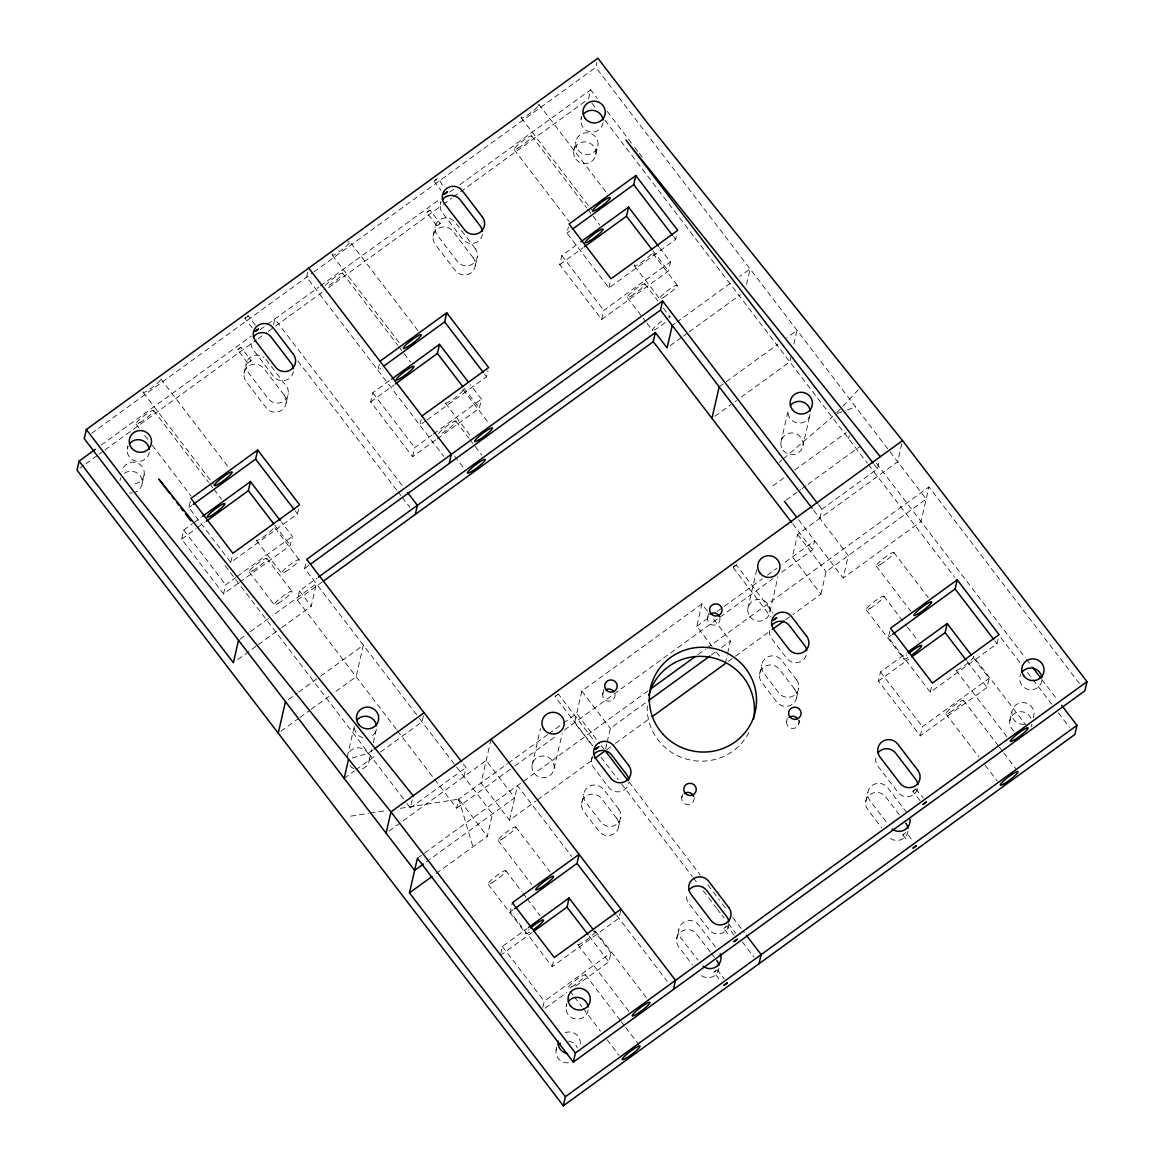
<?xml version="1.0" encoding="UTF-8"?>
<svg xmlns="http://www.w3.org/2000/svg" width="1164" height="1164" viewBox="0 0 1164 1164"><rect width="100%" height="100%" fill="white"/><g stroke="black" fill="none" stroke-linecap="round" stroke-linejoin="round"><path stroke-width="0.75" stroke-dasharray="5 3.75" d="M362.426 768.793A11.16 10.869 12.9 0 0 369.294 760.281L369.308 757.444A11.16 10.869 12.9 0 0 362.601 748.67L359.807 747.885A11.16 10.869 12.9 0 0 347.992 754.287M127.269 448.897L127.967 445.87M142.11 483.729L144.19 474.621A11.16 10.869 12.9 0 0 134.704 462.224A11.16 10.869 12.9 0 0 122.133 471.362M238.067 583.397L223.561 593.931L181.642 539.136L183.723 530.027L192.438 523.713M298.566 509.381L297.518 513.935L230.792 562.372L188.874 507.577L190.954 498.468M244.004 373.44L246.084 364.332M273.569 324.523L274.82 319.023L402.133 485.417M223.561 593.931L225.656 584.823L235.812 577.46M230.792 562.372L232.887 553.264M307.82 272.1L306.656 277.192L443.76 456.39M286.184 403.006L288.279 393.898M239.522 582.349L290.287 545.494L292.382 536.386L281.353 521.967M396.313 729.261L297.402 599.998L299.483 590.89L316.943 578.217M416.552 714.711L304.633 568.439L306.714 559.331M281.848 627.556L311.225 606.226L316.361 583.775L272.303 615.756M435.831 439.847L412.623 456.695L370.705 401.9L372.786 392.792L390.187 380.162M379.319 364.274L377.922 370.341L380.832 368.231M433.052 236.205L435.147 227.096M440.283 204.646L440.981 201.605M412.623 456.695L414.704 447.587L432.12 434.958M421.237 419.069L419.855 425.136L425.66 420.917M347.221 757.022L354.453 725.463A11.16 10.869 12.9 0 0 363.939 737.86M475.247 265.77L477.327 256.662M369.294 760.281L371.694 749.761M373.309 742.748L376.525 728.722A11.16 10.869 12.9 0 1 369.657 737.234M437.286 438.799L479.35 408.258L481.43 399.15L470.402 384.731M427.101 419.869L486.581 376.7L487.963 370.632M423.405 715.787L422.008 721.855L377.951 753.836M407.109 803.582L410.426 807.903L412.405 799.231M573.779 151.102L575.86 141.993M581.011 119.543L581.709 116.502M588.577 98.867L590.657 89.759L597.278 98.402M313.989 271.867L595.808 67.308L596.841 62.754M659.464 247.495L670.493 261.915L668.412 271.023L601.686 319.46L559.753 264.665L561.848 255.556L579.25 242.927M676.328 236.423L675.629 239.464L608.903 287.901L566.984 233.106L568.381 227.038M595.852 154.361L597.932 145.253M434.652 779.371L456.71 808.209L458.791 799.101L507.519 763.73M463.941 776.65L466.022 767.542L462.719 763.22M491.048 739.256L481.038 782.95L509.541 820.213L536.037 800.992M601.686 319.46L603.767 310.352L670.493 261.915M608.903 287.901L610.649 280.306M436.282 873.407L487.309 836.363L492.445 813.898L417.396 715.816M509.541 820.213L517.471 785.613L571.64 856.428M532.079 765.243L540.489 728.533M500.622 954.044L502.353 946.448L527.016 928.552M620.659 910.626L618.928 918.221L552.202 966.658L510.283 911.863L512.364 902.755M554.151 768.502L562.154 733.538M707.406 611.056L701.936 603.883L581.825 691.067L574.594 722.64L592.243 745.702M602.676 694.239L603.723 689.685M581.607 803.364L583.688 794.255M591.603 759.656L592.301 756.629M542.89 1007.311L544.272 1001.244L610.998 952.807L594.455 931.185M552.202 966.658L553.933 959.063M606.764 743.883L605.193 750.795L600.799 745.062M607.172 742.152L610.329 728.329L646.951 701.747M556.057 1050.306L556.756 1047.265M566.068 1006.598L566.766 1003.572M618.768 826.353L620.849 817.244M746.531 284.482L750.082 268.942L739.809 276.406M575.554 986.141L608.918 961.915L610.998 952.807M712.135 646.413L696.785 626.348L701.936 603.883M707.523 618.128L708.57 613.588M681.726 797.558L682.424 794.517M791.2 355.806L789.818 361.873L740.435 397.71M793.877 344.122L797.034 330.314L786.762 337.778M725.288 663.611L727.267 654.968M727.675 653.237L730.439 641.146L712.892 618.215M780.942 442.189L788.174 410.63A11.16 10.869 12.9 0 0 797.66 423.027A11.16 10.869 12.9 0 0 810.231 413.889L803.014 445.448M747.826 608.627L757.036 568.425M676.662 938.897L678.743 929.789M769.899 611.9L777.901 576.937M759.539 674.189L761.62 665.095M901.809 443.688L897.662 461.802L797.573 534.465L792.422 556.916L820.94 594.178L792.975 614.476M781.728 572.266L812.588 549.874L814.669 540.78L782.121 564.394M819.805 518.315L821.9 509.221L877.496 468.845L879.489 460.187M848.512 438.581L849.196 435.54M786.573 721.447L787.271 718.421M796.7 697.192L798.78 688.084M820.94 594.178L826.076 571.728L926.166 499.065L595.808 67.308M798.999 723.281L799.683 720.254M798.504 519.639L843.173 578.028L848.323 555.577L813.01 509.425M973.671 658.155L989.124 678.336L987.028 687.444L920.302 735.881L878.384 681.086L880.464 671.977L906.581 653.033M998.086 639.196L997.039 643.75L930.312 692.187L888.394 637.392L890.475 628.284M1079.421 683.574L928.945 486.93L921.03 521.53L843.173 578.028M865.71 801.661L867.806 792.553M920.302 735.881L922.397 726.773L989.124 678.336M930.312 692.187L932.393 683.079M1009.799 720.938L1011.88 711.83M247.816 363.124L251.133 360.622L247.83 363.183L237.674 349.884L239.406 348.152L240.948 347.308L251.133 360.622M436.878 225.889L440.196 223.386L436.878 225.947L426.722 212.648L428.468 210.917L429.996 210.073L440.196 223.386M734.222 935.216L727.049 925.918L723.804 928.465L728.911 935.129M911.237 839.011L906.159 832.376L902.857 834.937L904.064 833.831M240.977 347.396L237.674 349.884M442.32 185.178C436.325 173.567 437.649 181.002 434.492 180.347M430.025 210.16L426.722 212.648M592.563 745.644L555.097 696.654L555.985 695.577M723.892 928.508L725.681 926.893M718.901 978.822L713.794 972.173L715.671 970.587M919.996 800.556L912.867 791.229L914.075 790.123M716.617 970.427L713.881 972.202M836.8 412.74L841.718 407.487M842.94 406.178L860.138 387.801M733.276 567.028L734.339 566.082M245.793 317.248L244.891 318.325L252.021 327.637M247.277 316.826L248.208 315.837L247.452 316.041M779.254 462.341L782.004 459.998M783.387 458.82L832.827 416.421M434.841 180.013L436.122 179.052M246.87 317.161L245.037 318.31M91.549 433.343L312.534 272.929M101.166 445.084L251.279 336.12M260.11 329.703L265.989 325.44M267.473 324.363L318.892 287.028M320.362 285.966L439.352 199.597M449.639 192.133L454.047 188.932M459.926 184.669L590.657 89.759M79.952 468.074L84.361 464.873M85.845 463.796L97.616 455.255M99.085 454.178L103.494 450.977M104.964 449.915L256.546 339.873M258.015 338.811L266.847 332.395M268.317 331.333L272.74 328.132M275.679 325.993L322.69 291.873M328.568 287.61L441.68 205.504M443.149 204.428L451.952 198.04M453.422 196.963L585.638 100.992M188.874 507.577L191.769 505.467M566.984 233.106L569.88 230.996M193.879 522.665L201.139 517.398M181.642 539.136L196.149 528.601M197.604 527.554L204.849 522.287M370.705 401.9L393.912 385.051M559.753 264.665L582.96 247.816M237.252 576.398L292.382 536.386M433.561 433.896L481.43 399.15M304.633 568.439L309.013 565.253M239.988 639.211L248.805 632.823M250.275 631.746L270.834 616.833M672.239 325.454L675.178 323.316M676.648 322.253L732.462 281.732M297.402 599.998L322.137 582.029M237.776 659.537L256.88 645.685M258.35 644.609L280.378 628.618M670.028 345.766L681.784 337.24M683.253 336.178L687.662 332.977M689.132 331.915L740.537 294.594M288.41 699.52L297.227 693.118M298.697 692.056L319.256 677.128M320.726 676.066L363.328 645.147L356.097 676.706L333.05 693.424M719.192 386.812L777.945 344.166M280.917 731.268L298.551 718.464M299.948 717.461L309.697 710.375M311.094 709.371L329.005 696.363M714.885 416.261L730.963 404.577M735.008 401.653L736.506 400.562M372.887 749.922L368.493 753.108L350.233 758.637M344.166 778.367L354.453 770.903M355.922 769.826L376.481 754.898M772.751 485.985L784.492 477.458M794.779 469.994L846.184 432.673M785.947 500.258L800.643 489.593M802.112 488.531L806.521 485.33M807.991 484.268L860.865 445.885M410.426 807.903L466.022 767.542M388.994 831.052L486.188 760.499L514.692 797.762L424.758 863.048M508.275 763.177L547.575 734.659M548.724 733.829L562.125 724.095M563.434 723.15L576.675 713.532L599.707 743.621M696.785 626.348L710.025 616.731M717.155 611.551L762.274 578.799M767.411 575.074L776.825 568.236M456.71 808.209L513.47 767.003M514.924 765.941L555.679 736.361M564.409 730.032L718.566 618.128M720.036 617.066L772.925 578.668M417.381 858.275L651.113 688.608M698.153 654.459L705.515 649.119M706.985 648.057L928.945 486.93M711.393 654.968L715.787 651.782M721.651 647.533L730.439 641.146M537.506 799.915L593.422 759.335M606.648 749.732L613.981 744.407M615.436 743.345L650.589 717.824M728.242 661.472L734.12 657.194M735.59 656.132L770.903 630.495M785.627 619.815L791.505 615.538M510.283 911.863L513.178 909.753M888.394 637.392L891.289 635.282M500.273 955.557L532.181 932.393M878.384 681.086L908.851 658.97M545.087 1008.242L566.853 992.456M915.617 789.003L923.285 797.98M734.775 565.748L736.303 564.918L772.838 612.657M557.265 694.617L558.371 694.079L594.891 741.817M733.407 567.392L736.303 564.918M837.251 413.467L845.661 410.543M847.334 409.946L855.729 407.022M350.757 816.153L368.479 813.36M370.239 813.083L386.186 810.566M400.358 808.325L458.791 799.101L487.309 836.363M733.174 567.479L770.495 616.469M555.097 696.654L558.371 694.079M912.867 791.229L916.17 788.683M902.857 834.937L907.964 841.587M255.309 325.076L248.179 315.75M607.186 111.366L633.638 145.936M634.744 147.377L638.047 151.698M639.152 153.139L642.455 157.446M876.463 463.287L1025.368 657.893M1026.459 659.319L1031.959 666.506M1041.838 679.427L1057.218 699.52M874.193 464.523L877.496 468.845M591.879 103.174L595.168 107.481M605.076 120.416L867.282 463.112M868.388 464.552L954.524 577.14M1000.909 637.756L1020.784 663.727M1027.405 672.399L1031.828 678.161M1032.934 679.616L1051.703 704.147M1058.338 712.804L1069.381 727.238M994.842 640.855L997.039 643.75M673.432 236.583L675.629 239.464M893.807 552.434L928.305 597.525M1026.866 726.351L973.453 656.54A11.16 1.615 -37.4 0 1 964.17 665.837A11.16 1.615 -37.4 0 1 956.27 669.024M652.96 250.842L668.412 271.023M967.168 661.487L987.028 687.444M538.859 104.324L606.895 193.239M677.201 285.136L652.058 252.268A11.16 1.615 -37.4 0 1 642.761 261.551A11.16 1.615 -37.4 0 1 634.86 264.737M876.332 566.17L910.83 611.26M955.979 670.275L1007.209 737.234M818.583 504.885L821.9 509.221M521.385 118.059L591.574 209.796M634.584 265.989L659.726 298.872M531.628 135.882L586.7 207.861M587.776 209.273L599.664 224.798M644.827 283.827L657.951 300.981M663.422 308.125L669.984 316.695M883.796 596.143L906.436 625.723M907.513 627.134L918.294 641.219M963.443 700.248L998.334 745.833M999.425 747.259L1002.684 751.537M1003.775 752.948L1016.856 770.044M514.153 149.618L569.225 221.597M627.352 297.548L645.947 321.861M647.038 323.286L652.509 330.43A11.16 1.615 -37.4 0 1 664.077 319.547M866.322 609.878L904.05 659.188M945.968 713.983L978.677 756.716M985.21 765.257L997.213 780.928M792.728 523.931L812.588 549.874M797.573 534.465L826.076 571.728M561.848 255.556L603.767 310.352M880.464 671.977L922.397 726.773M433.954 181.089L441.069 190.401M906.8 812.647L887.725 787.737A11.16 10.869 12.9 0 0 872.127 785.424A11.16 10.869 12.9 0 0 869.945 800.643L887.943 824.185M899.408 814.829L885.644 796.831A11.16 10.869 12.9 0 0 870.046 794.532A11.16 10.869 12.9 0 0 867.849 809.751L881.628 827.75M716.529 652.146L720.909 657.878M484.37 373.819L486.581 376.7M463.912 388.078L479.35 408.258M417.832 330.474L349.797 241.559A11.16 1.615 -37.4 0 1 339.35 251.671A11.16 1.615 -37.4 0 1 333.632 252.806M462.996 389.503L489.084 423.594M332.322 255.294L399.281 342.798M445.521 403.224L470.518 435.903M342.565 273.118L397.652 345.097M398.728 346.508L410.601 362.033M455.764 421.062L468.816 438.101M469.892 439.526L481.852 455.153M454.6 456.099L464.378 468.888M372.786 392.792L414.704 447.587M581.825 691.067L610.329 728.329M629.142 782.092L700.262 875.052M707.858 884.96L719.512 900.194M722.277 903.817L727.456 910.597M732.811 917.581L744.378 932.699M297.868 360.971L396.793 490.262M397.884 491.674L401.144 495.937M402.235 497.363L409.844 507.315M601.075 757.24L618.2 779.618M621.547 783.998L692.26 876.405M693.351 877.845L697.731 883.563M703.216 890.722L717.257 909.084M717.431 909.302L720.196 912.911M721.913 915.166L724.168 918.12M728.388 923.619L735.866 933.412M742.297 941.807L754.025 957.128M266.018 359.516L286.14 385.808A11.16 10.869 12.9 0 1 283.943 401.027A11.16 10.869 12.9 0 1 268.346 398.728L248.223 372.422A11.16 10.869 12.9 0 1 263.981 357.464M715.627 947.118L698.676 924.973A11.16 10.869 12.9 0 0 683.064 922.659A11.16 10.869 12.9 0 0 680.882 937.878L697.833 960.024M710.36 952.065L696.596 934.066A11.16 10.869 12.9 0 0 680.984 931.767A11.16 10.869 12.9 0 0 678.801 946.987L692.565 964.985M711.422 953.447L714.594 957.608M717.111 969.612L724.212 978.909M616.716 915.326L667.19 981.281M295.321 511.054L297.518 513.935M515.681 826.906L550.179 871.996M595.342 931.011L648.755 1000.822M274.85 525.313L290.287 545.494M589.057 935.958L608.918 961.915M160.748 378.795L228.77 467.71M299.09 559.608L273.933 526.739A11.16 1.615 -37.4 0 1 265.814 535.164A11.16 1.615 -37.4 0 1 256.298 540.052M498.207 840.641L531.628 884.32M577.868 944.746L629.098 1011.705M299.483 590.89L311.225 606.226M143.274 392.53L213.463 484.268M256.458 540.46L281.615 573.343M153.517 410.354L208.589 482.333M209.666 483.744L212.91 487.978M213.987 489.389L221.553 499.269M266.716 558.298L291.858 591.167M505.685 870.614L521.85 891.74M522.927 893.152L526.157 897.386M527.234 898.783L540.183 915.69M585.332 974.719L620.223 1020.304M621.314 1021.73L624.573 1026.008M625.665 1027.419L638.745 1044.515M397.39 730.686L433.546 777.93M136.043 424.089L139.273 428.323M144.685 435.38L147.915 439.614M152.237 445.259L191.114 496.068M249.242 572.019L274.384 604.902M488.211 884.349L525.939 933.659M570.04 991.291L573.314 995.569M574.405 996.995L582.029 1006.962M583.12 1008.388L600.566 1031.188M607.099 1039.728L619.088 1055.399M225.074 565.66L406.003 802.141M183.723 530.027L225.656 584.823M502.353 946.448L544.272 1001.244M458.791 799.101L472.904 846.81M718.857 968.463A11.16 10.869 12.9 0 1 698.924 973.293M907.905 831.227A11.16 10.869 12.9 0 1 890.009 838.095M529.751 932.117A11.16 1.615 -37.4 0 1 528.776 929.643M907.862 657.645A11.16 1.615 -37.4 0 1 906.887 655.172M568.454 1062.761A11.16 10.869 12.9 0 1 556.828 1047.571M568.643 1041.169A11.16 10.869 12.9 0 1 577.417 1047.964M565.006 1032.686A11.16 10.869 12.9 0 1 579.439 1047.193M1024.276 724.284A11.16 10.869 12.9 0 1 1011.792 712.775A11.16 10.869 12.9 0 1 1025.411 702.881A11.16 10.869 12.9 0 1 1033.166 717.824M1013.975 731.079A11.16 10.869 12.9 0 1 1014.12 713.808A11.16 10.869 12.9 0 1 1031.159 718.595M1031.857 724.197A11.16 10.869 12.9 0 1 1031.086 726.933M353.9 768.633A11.16 10.869 12.9 0 1 349.36 765.112M438.581 433.532A11.16 1.615 -37.4 0 1 451.967 422.59A11.16 1.615 -37.4 0 1 452.927 425.078A11.16 1.615 -37.4 0 1 439.046 434.725M325.382 285.587A11.16 1.615 -37.4 0 1 338.768 274.646A11.16 1.615 -37.4 0 1 339.728 277.134A11.16 1.615 -37.4 0 1 325.847 286.795M667.932 317.277A11.16 1.615 -37.4 0 1 669.693 317.961M665.211 322.443A11.16 1.615 -37.4 0 1 653.266 330.372M144.19 474.621A11.16 10.869 12.9 0 1 131.619 483.758M124.373 473.326A11.16 10.869 12.9 0 1 140.771 476.833A11.16 10.869 12.9 0 1 135.257 492.241M132.434 492.91A11.16 10.869 12.9 0 1 129.524 492.867M120.038 480.456A11.16 10.869 12.9 0 1 120.823 477.735M798.591 720.138A6.271 6.111 12.9 0 1 791.913 728.417A6.271 6.111 12.9 0 1 787.839 718.552M748.932 732.462A53.69 52.336 12.9 0 1 686.484 759.103A53.69 52.336 12.9 0 1 647.402 703.813M592.389 756.935A11.16 10.869 12.9 0 0 593.742 767.745L608.845 787.475A11.16 10.869 12.9 0 0 628.764 782.644M694.151 797.791A6.271 6.111 12.9 0 1 687.066 804.528A6.271 6.111 12.9 0 1 682.162 796.016M875.721 757.968A11.16 10.869 12.9 0 0 877.86 766.058L897.982 792.349A11.16 10.869 12.9 0 0 917.916 787.533M728.853 924.769A11.16 10.869 12.9 0 1 708.934 929.585L688.797 903.293A11.16 10.869 12.9 0 1 686.673 895.203M769.549 630.495A11.16 10.869 12.9 0 0 771.688 638.585L786.777 658.315A11.16 10.869 12.9 0 0 806.71 653.484M1041.867 680.504A11.16 10.869 12.9 0 1 1027.856 689.335A11.16 10.869 12.9 0 1 1020.581 674.509M719.949 618.375A6.271 6.111 12.9 0 1 712.062 624.937A6.271 6.111 12.9 0 1 708.789 615.232M615.101 694.486A6.271 6.111 12.9 0 1 607.215 701.048A6.271 6.111 12.9 0 1 603.941 691.343M588.14 1009.872A11.16 10.869 12.9 0 1 574.128 1018.704A11.16 10.869 12.9 0 1 566.839 1003.877M595.502 931.418A11.16 1.615 -37.4 0 1 583.761 941.894A11.16 1.615 -37.4 0 1 579.177 942.258M593.291 931.593A11.16 1.615 -37.4 0 1 594.586 931.069M160.457 380.046A11.16 1.615 -37.4 0 1 149.167 389.678A11.16 1.615 -37.4 0 1 143.55 391.264M293.415 371.447A11.16 10.869 12.9 0 1 273.482 376.263L253.359 349.971A11.16 10.869 12.9 0 1 251.22 341.881M149.341 452.17A11.16 10.869 12.9 0 1 135.33 460.988A11.16 10.869 12.9 0 1 128.055 446.176M603.083 122.802A11.16 10.869 12.9 0 1 589.071 131.634A11.16 10.869 12.9 0 1 581.782 116.807M539.019 104.731A11.16 1.615 -37.4 0 1 538.568 105.575M537.55 106.812A11.16 1.615 -37.4 0 1 526.201 115.905A11.16 1.615 -37.4 0 1 521.676 116.793M463.156 389.911A11.16 1.615 -37.4 0 1 452.549 399.616A11.16 1.615 -37.4 0 1 445.812 401.973M347.745 242.141A11.16 1.615 -37.4 0 1 349.04 241.617M482.478 234.211A11.16 10.869 12.9 0 1 462.544 239.027L442.422 212.736A11.16 10.869 12.9 0 1 441.054 201.91M475.203 248.572L455.066 222.28A11.16 10.869 12.9 0 0 439.468 219.967A11.16 10.869 12.9 0 0 437.286 235.186L457.408 261.493A11.16 10.869 12.9 0 0 473.006 263.792A11.16 10.869 12.9 0 0 475.203 248.572M796.642 679.994L781.553 660.264A11.16 10.869 12.9 0 0 765.941 657.951A11.16 10.869 12.9 0 0 763.759 673.185L778.847 692.9A11.16 10.869 12.9 0 0 794.459 695.214A11.16 10.869 12.9 0 0 796.642 679.994M473.108 257.68L452.985 231.374A11.16 10.869 12.9 0 0 437.388 229.075A11.16 10.869 12.9 0 0 435.191 244.295L455.313 270.601A11.16 10.869 12.9 0 0 470.925 272.9A11.16 10.869 12.9 0 0 473.108 257.68M794.561 689.088L779.473 669.373A11.16 10.869 12.9 0 0 763.86 667.059A11.16 10.869 12.9 0 0 761.678 682.293L776.766 702.008A11.16 10.869 12.9 0 0 792.378 704.322A11.16 10.869 12.9 0 0 794.561 689.088M618.71 809.155L603.621 789.425A11.16 10.869 12.9 0 0 588.009 787.126A11.16 10.869 12.9 0 0 585.827 802.345L600.915 822.075A11.16 10.869 12.9 0 0 616.527 824.374A11.16 10.869 12.9 0 0 618.71 809.155M616.629 818.263L601.526 798.533A11.16 10.869 12.9 0 0 585.928 796.22A11.16 10.869 12.9 0 0 583.731 811.454L598.834 831.169A11.16 10.869 12.9 0 0 614.432 833.482A11.16 10.869 12.9 0 0 616.629 818.263M284.06 394.916L263.937 368.61A11.16 10.869 12.9 0 0 248.325 366.311A11.16 10.869 12.9 0 0 246.142 381.53L266.265 407.837A11.16 10.869 12.9 0 0 281.863 410.135A11.16 10.869 12.9 0 0 284.06 394.916M571.669 986.912A11.16 1.615 -37.4 0 0 585.492 975.126A11.16 1.615 -37.4 0 0 572.63 982.707A11.16 1.615 -37.4 0 0 571.669 986.912M949.78 712.441A11.16 1.615 -37.4 0 0 963.603 700.655A11.16 1.615 -37.4 0 0 950.741 708.236A11.16 1.615 -37.4 0 0 949.78 712.441M492.008 882.807A11.16 1.615 -37.4 0 0 505.845 871.021A11.16 1.615 -37.4 0 0 492.969 878.602A11.16 1.615 -37.4 0 0 492.008 882.807M870.119 608.336A11.16 1.615 -37.4 0 0 883.956 596.55A11.16 1.615 -37.4 0 0 871.094 604.131A11.16 1.615 -37.4 0 0 870.119 608.336M278.196 603.359A11.16 1.615 -37.4 0 0 292.019 591.574A11.16 1.615 -37.4 0 0 279.156 599.154A11.16 1.615 -37.4 0 0 278.196 603.359M253.039 570.491A11.16 1.615 -37.4 0 0 266.876 558.705A11.16 1.615 -37.4 0 0 253.999 566.286A11.16 1.615 -37.4 0 0 253.039 570.491M631.164 296.02A11.16 1.615 -37.4 0 0 644.987 284.234A11.16 1.615 -37.4 0 0 632.125 291.815A11.16 1.615 -37.4 0 0 631.164 296.02M517.965 148.075A11.16 1.615 -37.4 0 0 531.788 136.29A11.16 1.615 -37.4 0 0 518.926 143.87A11.16 1.615 -37.4 0 0 517.965 148.075M139.855 422.547A11.16 1.615 -37.4 0 0 153.677 410.761A11.16 1.615 -37.4 0 0 140.815 418.342A11.16 1.615 -37.4 0 0 139.855 422.547M783.081 450.279A11.16 10.869 12.9 0 0 802.229 448.184A11.16 10.869 12.9 0 0 790.618 432.993A11.16 10.869 12.9 0 0 783.081 450.279M577.999 150.083A11.16 10.869 12.9 0 0 597.161 147.988A11.16 10.869 12.9 0 0 585.536 132.798A11.16 10.869 12.9 0 0 577.999 150.083M575.918 159.192A11.16 10.869 12.9 0 0 595.066 157.096A11.16 10.869 12.9 0 0 583.455 141.906A11.16 10.869 12.9 0 0 575.918 159.192M534.218 773.332A11.16 10.869 12.9 0 0 553.366 771.237A11.16 10.869 12.9 0 0 541.755 756.047A11.16 10.869 12.9 0 0 534.218 773.332M749.965 616.716A11.16 10.869 12.9 0 0 769.113 614.621A11.16 10.869 12.9 0 0 757.502 599.445A11.16 10.869 12.9 0 0 749.965 616.716M880.13 564.642A11.16 1.615 -37.4 0 0 893.967 552.842A11.16 1.615 -37.4 0 0 881.104 560.437A11.16 1.615 -37.4 0 0 880.13 564.642M502.019 839.113A11.16 1.615 -37.4 0 0 515.841 827.313A11.16 1.615 -37.4 0 0 502.979 834.908A11.16 1.615 -37.4 0 0 502.019 839.113M285.427 571.8A11.16 1.615 -37.4 0 0 299.25 560.015A11.16 1.615 -37.4 0 0 286.388 567.596A11.16 1.615 -37.4 0 0 285.427 571.8M663.538 297.329A11.16 1.615 -37.4 0 0 677.361 285.544A11.16 1.615 -37.4 0 0 664.499 293.124A11.16 1.615 -37.4 0 0 663.538 297.329"/><path stroke-width="1.5" d="M95.288 449.348L79.094 461.104L77.013 470.212L563.332 1105.8L1074.896 734.455L1076.976 725.347L1061.612 705.253M563.332 1105.8L565.413 1096.692L409.452 892.875L417.381 858.275L573.343 1062.106L1084.906 690.761L1086.987 681.653L902.522 440.574L648.202 123.951L597.889 58.2L86.325 429.545L84.245 438.653L414.602 870.41L423.42 864.008M206.304 521.239L248.368 490.699L250.449 481.59L280.248 520.526M193.224 504.419L255.6 459.14L257.68 450.032L299.614 504.827L232.887 553.264L190.954 498.468L257.68 450.032M238.518 640.287L233.382 662.738L79.094 461.104M278.24 733.218L285.471 701.645M395.367 384.004L437.431 353.463L439.512 344.355L468.19 381.85M383.727 366.136L444.648 321.904L446.743 312.796L488.662 367.591L421.935 416.028M344.166 778.367L348.574 759.146M415.286 514.43L417.367 505.322L407.575 492.532M449.202 463.49L451.283 454.382L308.736 268.084M386.099 833.148L390.959 811.905L902.522 440.574M584.415 246.768L626.479 216.228L628.575 207.119L658.358 246.055M572.79 228.901L633.711 184.669L635.791 175.56L677.724 230.356L610.998 278.793L569.065 223.997L635.791 175.56M323.592 580.982L653.266 341.663L655.361 332.569L667.088 347.905L672.239 325.454M310.468 564.191L660.497 310.104L662.578 300.996L817.477 503.445M533.636 931.346L566.999 907.12L569.08 898.026L593.349 929.745M514.634 908.706L577.009 863.426L579.09 854.318L512.364 902.755L554.282 957.55L621.009 909.113M711.961 418.371L719.192 386.812M573.343 1062.106L575.423 1052.998L1086.987 681.653M673.432 989.444L675.513 980.35L491.048 739.256M759.059 963.719L761.14 954.611L746.357 935.289M911.747 656.874L945.11 632.649L947.19 623.555L971.46 655.274M892.744 634.235L955.12 588.955L957.201 579.847L999.119 634.642L932.393 683.079L890.475 628.284L957.201 579.847M380.017 361.233L446.743 312.796M202.58 516.35L250.449 481.59M391.642 379.115L439.512 344.355M580.705 241.879L628.575 207.119M662.578 300.996L306.714 559.331L461.613 761.765M318.398 577.155L655.361 332.569M374.342 748.859L424.103 712.746M651.113 688.608L695.214 656.598M648.406 700.684L709.938 656.03M409.452 892.875L431.888 876.594M594.891 758.259L605.193 750.795L628.036 780.651M652.058 716.762L725.288 663.611M772.372 629.418L784.143 620.878M528.471 927.504L569.08 898.026M908.022 651.971L947.19 623.555M565.413 1096.692L1076.976 725.347M880.275 456.71L625.956 140.102L873.087 463.083M413.205 795.769L158.871 479.146L169.9 493.565M1033.05 667.932L1040.732 677.986M955.12 588.955L993.736 639.414M633.711 184.669L672.326 235.143M626.479 216.228L651.855 249.387M945.11 632.649L966.076 660.046M660.497 310.104L812.094 508.232M784.478 501.32L796.336 516.816M653.266 341.663L791.622 522.476M444.648 321.904L483.264 372.378M437.431 353.463L462.806 386.623M577.009 863.426L615.611 913.886M255.6 459.14L294.216 509.614M248.368 490.699L273.744 523.858M566.999 907.12L587.951 934.517M172.112 496.446L174.324 499.341M176.521 502.222L178.732 505.103M180.944 507.984L183.141 510.865M185.352 513.761L190.867 520.963M575.423 1052.998L390.959 811.905L136.625 495.297L86.325 429.545M910.015 819.281A11.16 10.869 12.9 0 1 892.104 829.001M905.767 823.137A11.16 10.869 12.9 0 1 907.935 828.39M530.711 927.912A11.16 1.615 -37.4 0 1 543.413 919.924A11.16 1.615 -37.4 0 1 534.116 929.221M908.822 653.441A11.16 1.615 -37.4 0 1 921.524 645.453A11.16 1.615 -37.4 0 1 912.227 654.75M567.625 1053.595A11.16 10.869 12.9 0 1 558.138 1041.198M558.313 1045.141A11.16 10.869 12.9 0 1 560.379 1043.162M720.225 953.753A11.16 10.869 12.9 0 1 703.041 966.236M716.718 960.373A11.16 10.869 12.9 0 1 718.872 965.625M356.708 720.298A11.16 10.869 12.9 0 1 376.539 725.885M790.414 405.465A11.16 10.869 12.9 0 1 810.26 411.052M877.976 752.802A11.16 10.869 12.9 0 1 895.654 753.137L915.777 779.444A11.16 10.869 12.9 0 1 917.945 784.682M593.858 754.49A11.16 10.869 12.9 0 1 611.537 754.839L626.639 774.555A11.16 10.869 12.9 0 1 628.793 779.807M648.886 695.214A53.69 52.336 12.9 0 1 712.572 657.762A53.69 52.336 12.9 0 1 753.472 719.294M684.17 793.542A6.271 6.111 12.9 0 1 693.744 796.249M688.913 890.038A11.16 10.869 12.9 0 1 706.592 890.373L726.714 916.665A11.16 10.869 12.9 0 1 728.882 921.917M789.017 717.431A6.271 6.111 12.9 0 1 797.791 718.741M771.79 625.33A11.16 10.869 12.9 0 1 789.483 625.665L804.571 645.394A11.16 10.869 12.9 0 1 806.725 650.647M1022.05 672.079A11.16 10.869 12.9 0 1 1041.896 677.666M709.953 614.126A6.271 6.111 12.9 0 1 719.541 616.818M606.531 689.452A6.271 6.111 12.9 0 1 613.894 691.532M568.323 1001.433A11.16 10.869 12.9 0 1 588.155 1007.02M253.476 336.716A11.16 10.869 12.9 0 1 271.154 337.051L291.276 363.357A11.16 10.869 12.9 0 1 293.444 368.595M129.524 443.731A11.16 10.869 12.9 0 1 149.37 449.319M442.538 199.481A11.16 10.869 12.9 0 1 460.217 199.815L480.339 226.122A11.16 10.869 12.9 0 1 482.507 231.36M583.266 114.378A11.16 10.869 12.9 0 1 603.098 119.965M255.091 331.434L258.364 329.063L255.091 331.434M444.153 194.199L447.427 191.827L444.153 194.199M595.473 749.223L598.747 746.851L595.473 749.223M773.405 620.063L776.679 617.677L773.405 620.063M734.048 941.545L737.307 939.29L734.048 941.545M724.037 985.253L727.267 982.911L724.037 985.253M923.11 804.309L926.326 801.967L923.11 804.309M913.1 848.018L916.359 845.748L913.1 848.018M917.858 770.335L897.735 744.029A11.16 10.869 12.9 0 0 882.137 741.73A11.16 10.869 12.9 0 0 879.94 756.949L900.063 783.256A11.16 10.869 12.9 0 0 915.675 785.554A11.16 10.869 12.9 0 0 917.858 770.335M806.652 636.286L791.564 616.571A11.16 10.869 12.9 0 0 775.952 614.257A11.16 10.869 12.9 0 0 773.769 629.477L788.857 649.206A11.16 10.869 12.9 0 0 804.47 651.52A11.16 10.869 12.9 0 0 806.652 636.286M482.42 217.013L462.297 190.707A11.16 10.869 12.9 0 0 446.7 188.408A11.16 10.869 12.9 0 0 444.502 203.627L464.625 229.934A11.16 10.869 12.9 0 0 480.237 232.233A11.16 10.869 12.9 0 0 482.42 217.013M628.72 765.461L613.632 745.731A11.16 10.869 12.9 0 0 598.02 743.418A11.16 10.869 12.9 0 0 595.837 758.652L610.925 778.367A11.16 10.869 12.9 0 0 626.523 780.68A11.16 10.869 12.9 0 0 628.72 765.461M728.809 907.571L708.687 881.264A11.16 10.869 12.9 0 0 693.075 878.966A11.16 10.869 12.9 0 0 690.892 894.185L711.015 920.491A11.16 10.869 12.9 0 0 726.612 922.79A11.16 10.869 12.9 0 0 728.809 907.571M293.372 354.249L273.249 327.942A11.16 10.869 12.9 0 0 257.637 325.644A11.16 10.869 12.9 0 0 255.454 340.863L275.577 367.169A11.16 10.869 12.9 0 0 291.175 369.468A11.16 10.869 12.9 0 0 293.372 354.249M1004.285 783.678A11.16 1.615 -37.4 0 0 1018.107 771.878A11.16 1.615 -37.4 0 0 1005.245 779.473A11.16 1.615 -37.4 0 0 1004.285 783.678M626.174 1058.149A11.16 1.615 -37.4 0 0 639.996 1046.349A11.16 1.615 -37.4 0 0 627.134 1053.944A11.16 1.615 -37.4 0 0 626.174 1058.149M211.12 515.696A11.16 1.615 -37.4 0 0 224.943 503.91A11.16 1.615 -37.4 0 0 212.081 511.491A11.16 1.615 -37.4 0 0 211.12 515.696M471.449 471.609A11.16 1.615 -37.4 0 0 485.272 459.824A11.16 1.615 -37.4 0 0 472.409 467.404A11.16 1.615 -37.4 0 0 471.449 471.609M400.183 378.46A11.16 1.615 -37.4 0 0 414.006 366.675A11.16 1.615 -37.4 0 0 401.144 374.255A11.16 1.615 -37.4 0 0 400.183 378.46M589.231 241.224A11.16 1.615 -37.4 0 0 603.054 229.439A11.16 1.615 -37.4 0 0 590.192 237.02A11.16 1.615 -37.4 0 0 589.231 241.224M662.753 733.931A53.69 52.336 12.9 0 0 753.763 716.849A53.69 52.336 12.9 0 0 692.245 648.188A53.69 52.336 12.9 0 0 662.753 733.931M685.014 793.004A6.271 6.111 12.9 0 0 695.796 791.826A6.271 6.111 12.9 0 0 689.263 783.285A6.271 6.111 12.9 0 0 685.014 793.004M917.872 613.952A11.16 1.615 -37.4 0 0 931.695 602.166A11.16 1.615 -37.4 0 0 918.833 609.747A11.16 1.615 -37.4 0 0 917.872 613.952M1014.295 739.969A11.16 1.615 -37.4 0 0 1028.118 728.184A11.16 1.615 -37.4 0 0 1015.255 735.764A11.16 1.615 -37.4 0 0 1014.295 739.969M710.811 613.573A6.271 6.111 12.9 0 0 721.593 612.395A6.271 6.111 12.9 0 0 715.045 603.854A6.271 6.111 12.9 0 0 710.811 613.573M789.861 716.893A6.271 6.111 12.9 0 0 800.643 715.715A6.271 6.111 12.9 0 0 794.11 707.174A6.271 6.111 12.9 0 0 789.861 716.893M605.964 689.685A6.271 6.111 12.9 0 0 616.745 688.506A6.271 6.111 12.9 0 0 610.198 679.965A6.271 6.111 12.9 0 0 605.964 689.685M1024.029 676.226A11.16 10.869 12.9 0 0 1043.177 674.131A11.16 10.869 12.9 0 0 1031.566 658.94A11.16 10.869 12.9 0 0 1024.029 676.226M759.976 573.023A11.16 10.869 12.9 0 0 779.123 570.927A11.16 10.869 12.9 0 0 767.513 555.737A11.16 10.869 12.9 0 0 759.976 573.023M544.228 729.624A11.16 10.869 12.9 0 0 563.376 727.529A11.16 10.869 12.9 0 0 551.765 712.353A11.16 10.869 12.9 0 0 544.228 729.624M539.747 888.423A11.16 1.615 -37.4 0 0 553.584 876.638A11.16 1.615 -37.4 0 0 540.722 884.218A11.16 1.615 -37.4 0 0 539.747 888.423M636.184 1014.441A11.16 1.615 -37.4 0 0 650.007 1002.655A11.16 1.615 -37.4 0 0 637.144 1010.236A11.16 1.615 -37.4 0 0 636.184 1014.441M570.287 1005.594A11.16 10.869 12.9 0 0 589.45 1003.499A11.16 10.869 12.9 0 0 577.824 988.309A11.16 10.869 12.9 0 0 570.287 1005.594M218.352 484.137A11.16 1.615 -37.4 0 0 232.174 472.351A11.16 1.615 -37.4 0 0 219.312 479.932A11.16 1.615 -37.4 0 0 218.352 484.137M358.672 724.444A11.16 10.869 12.9 0 0 377.82 722.349A11.16 10.869 12.9 0 0 366.209 707.174A11.16 10.869 12.9 0 0 358.672 724.444M131.488 447.893A11.16 10.869 12.9 0 0 150.651 445.797A11.16 10.869 12.9 0 0 139.025 430.607A11.16 10.869 12.9 0 0 131.488 447.893M792.393 409.612A11.16 10.869 12.9 0 0 811.541 407.516A11.16 10.869 12.9 0 0 799.93 392.326A11.16 10.869 12.9 0 0 792.393 409.612M585.23 118.524A11.16 10.869 12.9 0 0 604.392 116.429A11.16 10.869 12.9 0 0 592.767 101.239A11.16 10.869 12.9 0 0 585.23 118.524M478.68 440.05A11.16 1.615 -37.4 0 0 492.503 428.265A11.16 1.615 -37.4 0 0 479.641 435.845A11.16 1.615 -37.4 0 0 478.68 440.05M596.463 209.666A11.16 1.615 -37.4 0 0 610.285 197.88A11.16 1.615 -37.4 0 0 597.423 205.461A11.16 1.615 -37.4 0 0 596.463 209.666M407.4 346.901A11.16 1.615 -37.4 0 0 421.237 335.116A11.16 1.615 -37.4 0 0 408.36 342.696A11.16 1.615 -37.4 0 0 407.4 346.901"/></g></svg>
